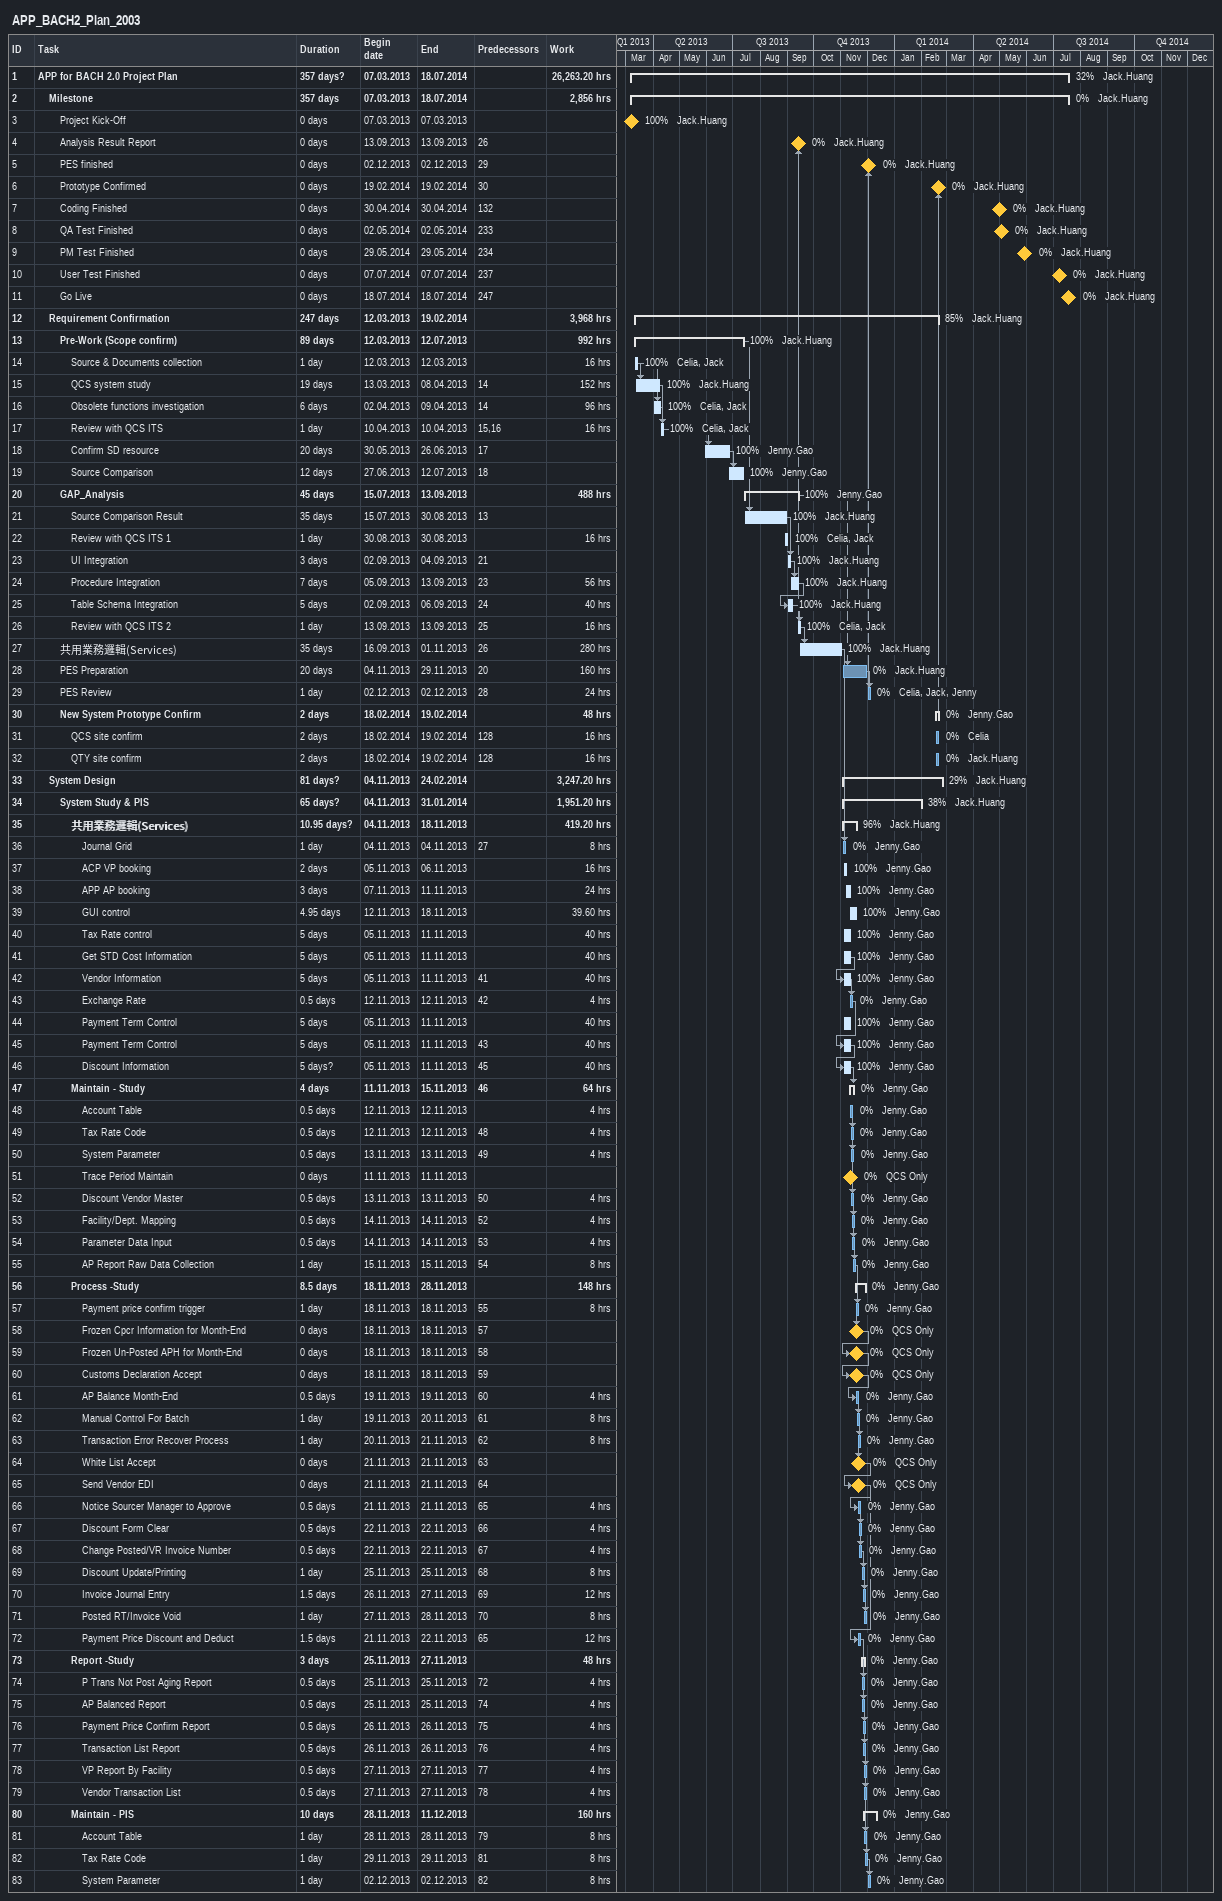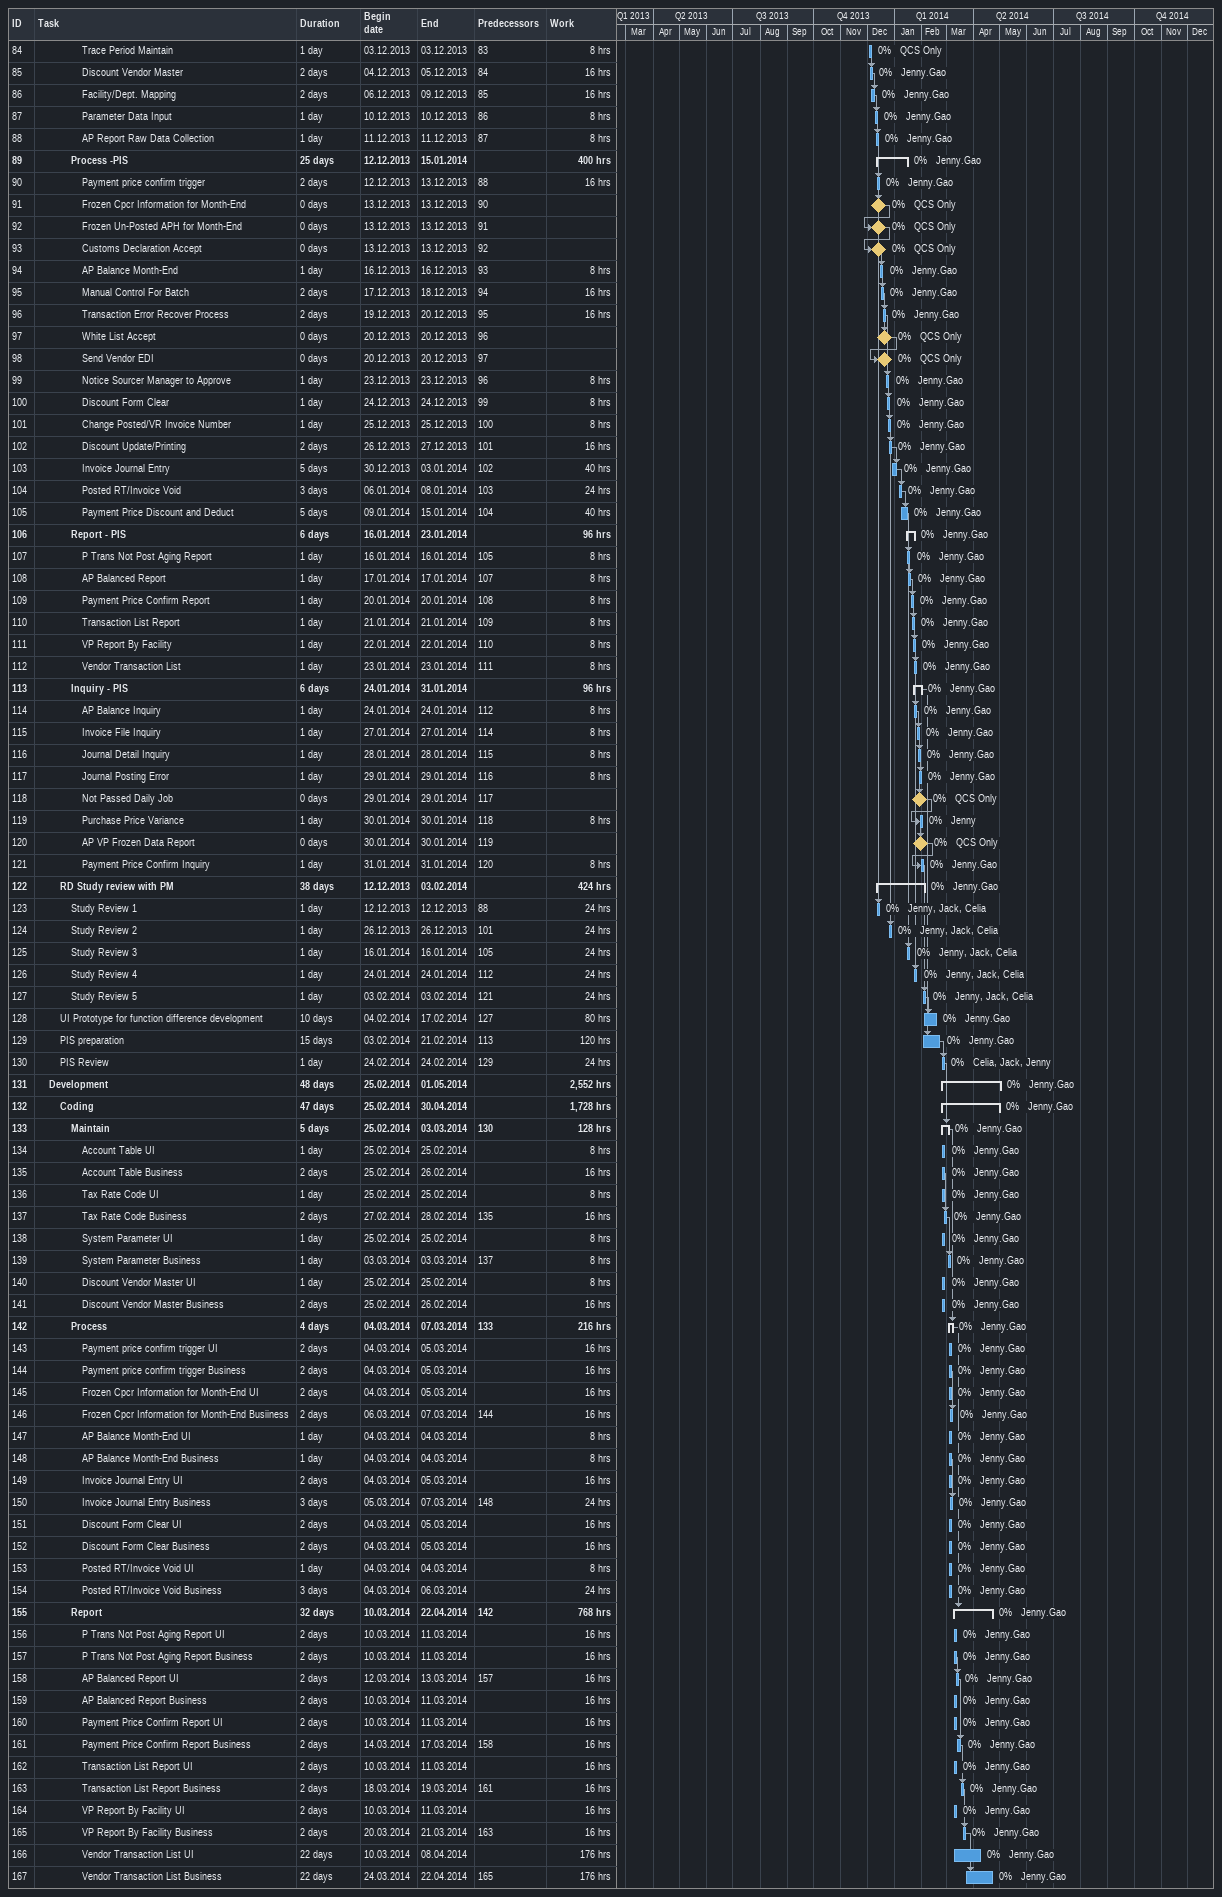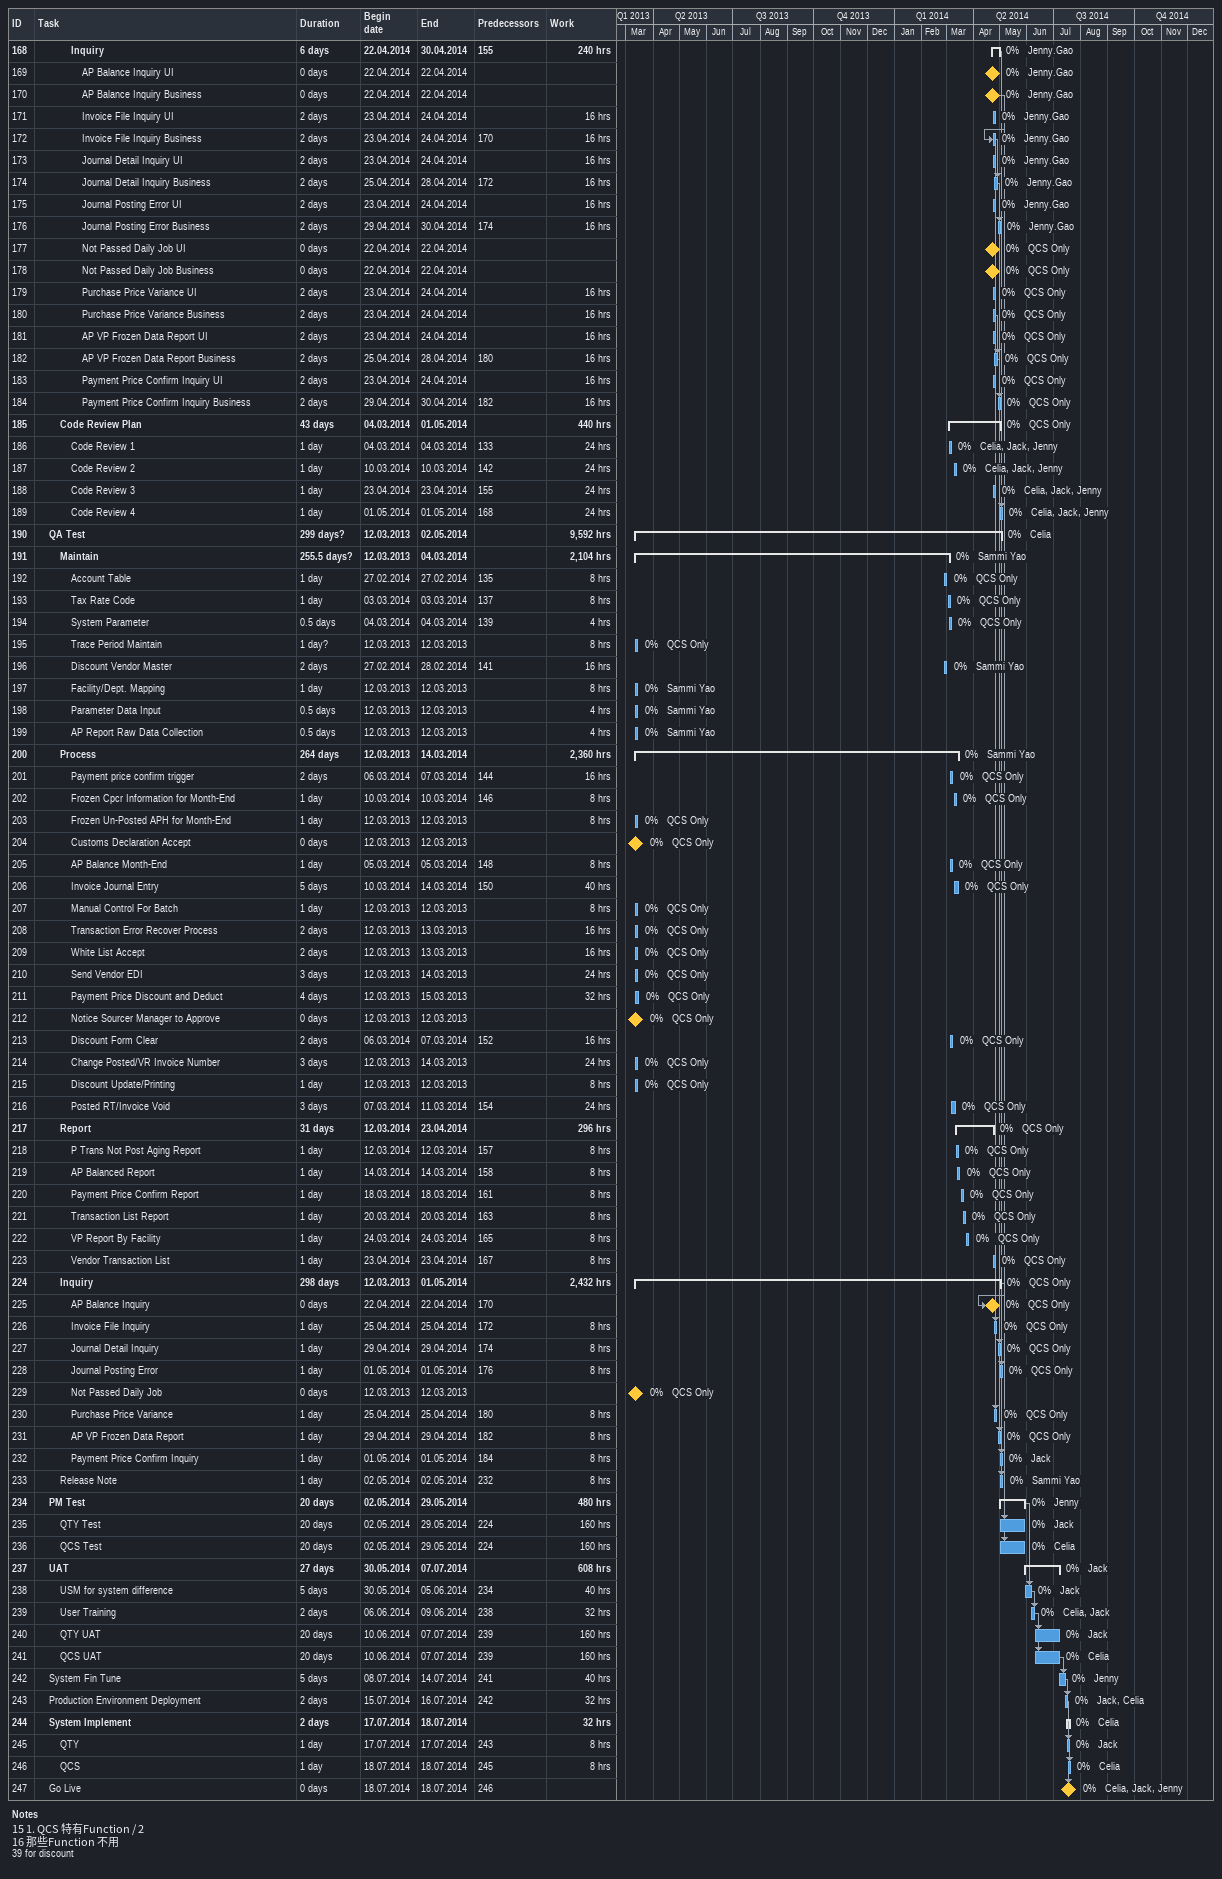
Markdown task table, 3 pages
APP_BACH2_Plan_2003

| ID | Level | Task | Duration | Start | Finish | Predecessors | Resources | % complete | Work (h) |
|---|---|---|---|---|---|---|---|---|---|
| 1 | 1 | **APP for BACH 2.0 Project Plan** | 357d? | 2013-03-07 | 2014-07-18 |  | Jack.Huang | 32 | 26263.20 |
| 2 | 2 | **Milestone** | 357d | 2013-03-07 | 2014-07-18 |  | Jack.Huang | 0 | 2856 |
| 3 | 3 | Project Kick-Off | 0d | 2013-03-07 | 2013-03-07 |  | Jack.Huang | 100 |  |
| 4 | 3 | Analysis Result Report | 0d | 2013-09-13 | 2013-09-13 | 26 | Jack.Huang | 0 |  |
| 5 | 3 | PES finished | 0d | 2013-12-02 | 2013-12-02 | 29 | Jack.Huang | 0 |  |
| 6 | 3 | Prototype Confirmed | 0d | 2014-02-19 | 2014-02-19 | 30 | Jack.Huang | 0 |  |
| 7 | 3 | Coding Finished | 0d | 2014-04-30 | 2014-04-30 | 132 | Jack.Huang | 0 |  |
| 8 | 3 | QA Test Finished | 0d | 2014-05-02 | 2014-05-02 | 233 | Jack.Huang | 0 |  |
| 9 | 3 | PM Test Finished | 0d | 2014-05-29 | 2014-05-29 | 234 | Jack.Huang | 0 |  |
| 10 | 3 | User Test Finished | 0d | 2014-07-07 | 2014-07-07 | 237 | Jack.Huang | 0 |  |
| 11 | 3 | Go Live | 0d | 2014-07-18 | 2014-07-18 | 247 | Jack.Huang | 0 |  |
| 12 | 2 | **Requirement Confirmation** | 247d | 2013-03-12 | 2014-02-19 |  | Jack.Huang | 85 | 3968 |
| 13 | 3 | **Pre-Work (Scope confirm)** | 89d | 2013-03-12 | 2013-07-12 |  | Jack.Huang | 100 | 992 |
| 14 | 4 | Source & Documents collection | 1d | 2013-03-12 | 2013-03-12 |  | Celia, Jack | 100 | 16 |
| 15 | 4 | QCS system study | 19d | 2013-03-13 | 2013-04-08 | 14 | Jack.Huang | 100 | 152 |
| 16 | 4 | Obsolete functions investigation | 6d | 2013-04-02 | 2013-04-09 | 14 | Celia, Jack | 100 | 96 |
| 17 | 4 | Review with QCS ITS | 1d | 2013-04-10 | 2013-04-10 | 15, 16 | Celia, Jack | 100 | 16 |
| 18 | 4 | Confirm SD resource | 20d | 2013-05-30 | 2013-06-26 | 17 | Jenny.Gao | 100 |  |
| 19 | 4 | Source Comparison | 12d | 2013-06-27 | 2013-07-12 | 18 | Jenny.Gao | 100 |  |
| 20 | 3 | **GAP_Analysis** | 45d | 2013-07-15 | 2013-09-13 |  | Jenny.Gao | 100 | 488 |
| 21 | 4 | Source Comparison Result | 35d | 2013-07-15 | 2013-08-30 | 13 | Jack.Huang | 100 |  |
| 22 | 4 | Review with QCS ITS 1 | 1d | 2013-08-30 | 2013-08-30 |  | Celia, Jack | 100 | 16 |
| 23 | 4 | UI Integration | 3d | 2013-09-02 | 2013-09-04 | 21 | Jack.Huang | 100 |  |
| 24 | 4 | Procedure Integration | 7d | 2013-09-05 | 2013-09-13 | 23 | Jack.Huang | 100 | 56 |
| 25 | 4 | Table Schema Integration | 5d | 2013-09-02 | 2013-09-06 | 24 | Jack.Huang | 100 | 40 |
| 26 | 4 | Review with QCS ITS 2 | 1d | 2013-09-13 | 2013-09-13 | 25 | Celia, Jack | 100 | 16 |
| 27 | 3 | 共用業務邏輯(Services) | 35d | 2013-09-16 | 2013-11-01 | 26 | Jack.Huang | 100 | 280 |
| 28 | 3 | PES Preparation | 20d | 2013-11-04 | 2013-11-29 | 20 | Jack.Huang | 0 | 160 |
| 29 | 3 | PES Review | 1d | 2013-12-02 | 2013-12-02 | 28 | Celia, Jack, Jenny | 0 | 24 |
| 30 | 3 | **New System Prototype Confirm** | 2d | 2014-02-18 | 2014-02-19 |  | Jenny.Gao | 0 | 48 |
| 31 | 4 | QCS site confirm | 2d | 2014-02-18 | 2014-02-19 | 128 | Celia | 0 | 16 |
| 32 | 4 | QTY site confirm | 2d | 2014-02-18 | 2014-02-19 | 128 | Jack.Huang | 0 | 16 |
| 33 | 2 | **System Design** | 81d? | 2013-11-04 | 2014-02-24 |  | Jack.Huang | 29 | 3247.20 |
| 34 | 3 | **System Study & PIS** | 65d? | 2013-11-04 | 2014-01-31 |  | Jack.Huang | 38 | 1951.20 |
| 35 | 4 | **共用業務邏輯(Services)** | 10.95d? | 2013-11-04 | 2013-11-18 |  | Jack.Huang | 96 | 419.20 |
| 36 | 5 | Journal Grid | 1d | 2013-11-04 | 2013-11-04 | 27 | Jenny.Gao | 0 | 8 |
| 37 | 5 | ACP VP booking | 2d | 2013-11-05 | 2013-11-06 |  | Jenny.Gao | 100 | 16 |
| 38 | 5 | APP AP booking | 3d | 2013-11-07 | 2013-11-11 |  | Jenny.Gao | 100 | 24 |
| 39 | 5 | GUI control | 4.95d | 2013-11-12 | 2013-11-18 |  | Jenny.Gao | 100 | 39.60 |
| 40 | 5 | Tax Rate control | 5d | 2013-11-05 | 2013-11-11 |  | Jenny.Gao | 100 | 40 |
| 41 | 5 | Get STD Cost Information | 5d | 2013-11-05 | 2013-11-11 |  | Jenny.Gao | 100 | 40 |
| 42 | 5 | Vendor Information | 5d | 2013-11-05 | 2013-11-11 | 41 | Jenny.Gao | 100 | 40 |
| 43 | 5 | Exchange Rate | 0.5d | 2013-11-12 | 2013-11-12 | 42 | Jenny.Gao | 0 | 4 |
| 44 | 5 | Payment Term Control | 5d | 2013-11-05 | 2013-11-11 |  | Jenny.Gao | 100 | 40 |
| 45 | 5 | Payment Term Control | 5d | 2013-11-05 | 2013-11-11 | 43 | Jenny.Gao | 100 | 40 |
| 46 | 5 | Discount Information | 5d? | 2013-11-05 | 2013-11-11 | 45 | Jenny.Gao | 100 | 40 |
| 47 | 4 | **Maintain - Study** | 4d | 2013-11-11 | 2013-11-15 | 46 | Jenny.Gao | 0 | 64 |
| 48 | 5 | Account Table | 0.5d | 2013-11-12 | 2013-11-12 |  | Jenny.Gao | 0 | 4 |
| 49 | 5 | Tax Rate Code | 0.5d | 2013-11-12 | 2013-11-12 | 48 | Jenny.Gao | 0 | 4 |
| 50 | 5 | System Parameter | 0.5d | 2013-11-13 | 2013-11-13 | 49 | Jenny.Gao | 0 | 4 |
| 51 | 5 | Trace Period Maintain | 0d | 2013-11-11 | 2013-11-11 |  | QCS Only | 0 |  |
| 52 | 5 | Discount Vendor Master | 0.5d | 2013-11-13 | 2013-11-13 | 50 | Jenny.Gao | 0 | 4 |
| 53 | 5 | Facility/Dept. Mapping | 0.5d | 2013-11-14 | 2013-11-14 | 52 | Jenny.Gao | 0 | 4 |
| 54 | 5 | Parameter Data Input | 0.5d | 2013-11-14 | 2013-11-14 | 53 | Jenny.Gao | 0 | 4 |
| 55 | 5 | AP Report Raw Data Collection | 1d | 2013-11-15 | 2013-11-15 | 54 | Jenny.Gao | 0 | 8 |
| 56 | 4 | **Process -Study** | 8.5d | 2013-11-18 | 2013-11-28 |  | Jenny.Gao | 0 | 148 |
| 57 | 5 | Payment price confirm trigger | 1d | 2013-11-18 | 2013-11-18 | 55 | Jenny.Gao | 0 | 8 |
| 58 | 5 | Frozen Cpcr Information for Month-End | 0d | 2013-11-18 | 2013-11-18 | 57 | QCS Only | 0 |  |
| 59 | 5 | Frozen Un-Posted APH for Month-End | 0d | 2013-11-18 | 2013-11-18 | 58 | QCS Only | 0 |  |
| 60 | 5 | Customs Declaration Accept | 0d | 2013-11-18 | 2013-11-18 | 59 | QCS Only | 0 |  |
| 61 | 5 | AP Balance Month-End | 0.5d | 2013-11-19 | 2013-11-19 | 60 | Jenny.Gao | 0 | 4 |
| 62 | 5 | Manual Control For Batch | 1d | 2013-11-19 | 2013-11-20 | 61 | Jenny.Gao | 0 | 8 |
| 63 | 5 | Transaction Error Recover Process | 1d | 2013-11-20 | 2013-11-21 | 62 | Jenny.Gao | 0 | 8 |
| 64 | 5 | White List Accept | 0d | 2013-11-21 | 2013-11-21 | 63 | QCS Only | 0 |  |
| 65 | 5 | Send Vendor EDI | 0d | 2013-11-21 | 2013-11-21 | 64 | QCS Only | 0 |  |
| 66 | 5 | Notice Sourcer Manager to Approve | 0.5d | 2013-11-21 | 2013-11-21 | 65 | Jenny.Gao | 0 | 4 |
| 67 | 5 | Discount Form Clear | 0.5d | 2013-11-22 | 2013-11-22 | 66 | Jenny.Gao | 0 | 4 |
| 68 | 5 | Change Posted/VR Invoice Number | 0.5d | 2013-11-22 | 2013-11-22 | 67 | Jenny.Gao | 0 | 4 |
| 69 | 5 | Discount Update/Printing | 1d | 2013-11-25 | 2013-11-25 | 68 | Jenny.Gao | 0 | 8 |
| 70 | 5 | Invoice Journal Entry | 1.5d | 2013-11-26 | 2013-11-27 | 69 | Jenny.Gao | 0 | 12 |
| 71 | 5 | Posted RT/Invoice Void | 1d | 2013-11-27 | 2013-11-28 | 70 | Jenny.Gao | 0 | 8 |
| 72 | 5 | Payment Price Discount and Deduct | 1.5d | 2013-11-21 | 2013-11-22 | 65 | Jenny.Gao | 0 | 12 |
| 73 | 4 | **Report -Study** | 3d | 2013-11-25 | 2013-11-27 |  | Jenny.Gao | 0 | 48 |
| 74 | 5 | P Trans Not Post Aging Report | 0.5d | 2013-11-25 | 2013-11-25 | 72 | Jenny.Gao | 0 | 4 |
| 75 | 5 | AP Balanced Report | 0.5d | 2013-11-25 | 2013-11-25 | 74 | Jenny.Gao | 0 | 4 |
| 76 | 5 | Payment Price Confirm Report | 0.5d | 2013-11-26 | 2013-11-26 | 75 | Jenny.Gao | 0 | 4 |
| 77 | 5 | Transaction List Report | 0.5d | 2013-11-26 | 2013-11-26 | 76 | Jenny.Gao | 0 | 4 |
| 78 | 5 | VP Report By Facility | 0.5d | 2013-11-27 | 2013-11-27 | 77 | Jenny.Gao | 0 | 4 |
| 79 | 5 | Vendor Transaction List | 0.5d | 2013-11-27 | 2013-11-27 | 78 | Jenny.Gao | 0 | 4 |
| 80 | 4 | **Maintain - PIS** | 10d | 2013-11-28 | 2013-12-11 |  | Jenny.Gao | 0 | 160 |
| 81 | 5 | Account Table | 1d | 2013-11-28 | 2013-11-28 | 79 | Jenny.Gao | 0 | 8 |
| 82 | 5 | Tax Rate Code | 1d | 2013-11-29 | 2013-11-29 | 81 | Jenny.Gao | 0 | 8 |
| 83 | 5 | System Parameter | 1d | 2013-12-02 | 2013-12-02 | 82 | Jenny.Gao | 0 | 8 |
| 84 | 5 | Trace Period Maintain | 1d | 2013-12-03 | 2013-12-03 | 83 | QCS Only | 0 | 8 |
| 85 | 5 | Discount Vendor Master | 2d | 2013-12-04 | 2013-12-05 | 84 | Jenny.Gao | 0 | 16 |
| 86 | 5 | Facility/Dept. Mapping | 2d | 2013-12-06 | 2013-12-09 | 85 | Jenny.Gao | 0 | 16 |
| 87 | 5 | Parameter Data Input | 1d | 2013-12-10 | 2013-12-10 | 86 | Jenny.Gao | 0 | 8 |
| 88 | 5 | AP Report Raw Data Collection | 1d | 2013-12-11 | 2013-12-11 | 87 | Jenny.Gao | 0 | 8 |
| 89 | 4 | **Process -PIS** | 25d | 2013-12-12 | 2014-01-15 |  | Jenny.Gao | 0 | 400 |
| 90 | 5 | Payment price confirm trigger | 2d | 2013-12-12 | 2013-12-13 | 88 | Jenny.Gao | 0 | 16 |
| 91 | 5 | Frozen Cpcr Information for Month-End | 0d | 2013-12-13 | 2013-12-13 | 90 | QCS Only | 0 |  |
| 92 | 5 | Frozen Un-Posted APH for Month-End | 0d | 2013-12-13 | 2013-12-13 | 91 | QCS Only | 0 |  |
| 93 | 5 | Customs Declaration Accept | 0d | 2013-12-13 | 2013-12-13 | 92 | QCS Only | 0 |  |
| 94 | 5 | AP Balance Month-End | 1d | 2013-12-16 | 2013-12-16 | 93 | Jenny.Gao | 0 | 8 |
| 95 | 5 | Manual Control For Batch | 2d | 2013-12-17 | 2013-12-18 | 94 | Jenny.Gao | 0 | 16 |
| 96 | 5 | Transaction Error Recover Process | 2d | 2013-12-19 | 2013-12-20 | 95 | Jenny.Gao | 0 | 16 |
| 97 | 5 | White List Accept | 0d | 2013-12-20 | 2013-12-20 | 96 | QCS Only | 0 |  |
| 98 | 5 | Send Vendor EDI | 0d | 2013-12-20 | 2013-12-20 | 97 | QCS Only | 0 |  |
| 99 | 5 | Notice Sourcer Manager to Approve | 1d | 2013-12-23 | 2013-12-23 | 96 | Jenny.Gao | 0 | 8 |
| 100 | 5 | Discount Form Clear | 1d | 2013-12-24 | 2013-12-24 | 99 | Jenny.Gao | 0 | 8 |
| 101 | 5 | Change Posted/VR Invoice Number | 1d | 2013-12-25 | 2013-12-25 | 100 | Jenny.Gao | 0 | 8 |
| 102 | 5 | Discount Update/Printing | 2d | 2013-12-26 | 2013-12-27 | 101 | Jenny.Gao | 0 | 16 |
| 103 | 5 | Invoice Journal Entry | 5d | 2013-12-30 | 2014-01-03 | 102 | Jenny.Gao | 0 | 40 |
| 104 | 5 | Posted RT/Invoice Void | 3d | 2014-01-06 | 2014-01-08 | 103 | Jenny.Gao | 0 | 24 |
| 105 | 5 | Payment Price Discount and Deduct | 5d | 2014-01-09 | 2014-01-15 | 104 | Jenny.Gao | 0 | 40 |
| 106 | 4 | **Report - PIS** | 6d | 2014-01-16 | 2014-01-23 |  | Jenny.Gao | 0 | 96 |
| 107 | 5 | P Trans Not Post Aging Report | 1d | 2014-01-16 | 2014-01-16 | 105 | Jenny.Gao | 0 | 8 |
| 108 | 5 | AP Balanced Report | 1d | 2014-01-17 | 2014-01-17 | 107 | Jenny.Gao | 0 | 8 |
| 109 | 5 | Payment Price Confirm Report | 1d | 2014-01-20 | 2014-01-20 | 108 | Jenny.Gao | 0 | 8 |
| 110 | 5 | Transaction List Report | 1d | 2014-01-21 | 2014-01-21 | 109 | Jenny.Gao | 0 | 8 |
| 111 | 5 | VP Report By Facility | 1d | 2014-01-22 | 2014-01-22 | 110 | Jenny.Gao | 0 | 8 |
| 112 | 5 | Vendor Transaction List | 1d | 2014-01-23 | 2014-01-23 | 111 | Jenny.Gao | 0 | 8 |
| 113 | 4 | **Inquiry - PIS** | 6d | 2014-01-24 | 2014-01-31 |  | Jenny.Gao | 0 | 96 |
| 114 | 5 | AP Balance Inquiry | 1d | 2014-01-24 | 2014-01-24 | 112 | Jenny.Gao | 0 | 8 |
| 115 | 5 | Invoice File Inquiry | 1d | 2014-01-27 | 2014-01-27 | 114 | Jenny.Gao | 0 | 8 |
| 116 | 5 | Journal Detail Inquiry | 1d | 2014-01-28 | 2014-01-28 | 115 | Jenny.Gao | 0 | 8 |
| 117 | 5 | Journal Posting Error | 1d | 2014-01-29 | 2014-01-29 | 116 | Jenny.Gao | 0 | 8 |
| 118 | 5 | Not Passed Daily Job | 0d | 2014-01-29 | 2014-01-29 | 117 | QCS Only | 0 |  |
| 119 | 5 | Purchase Price Variance | 1d | 2014-01-30 | 2014-01-30 | 118 | Jenny | 0 | 8 |
| 120 | 5 | AP VP Frozen Data Report | 0d | 2014-01-30 | 2014-01-30 | 119 | QCS Only | 0 |  |
| 121 | 5 | Payment Price Confirm Inquiry | 1d | 2014-01-31 | 2014-01-31 | 120 | Jenny.Gao | 0 | 8 |
| 122 | 3 | **RD Study review with PM** | 38d | 2013-12-12 | 2014-02-03 |  | Jenny.Gao | 0 | 424 |
| 123 | 4 | Study Review 1 | 1d | 2013-12-12 | 2013-12-12 | 88 | Jenny, Jack, Celia | 0 | 24 |
| 124 | 4 | Study Review 2 | 1d | 2013-12-26 | 2013-12-26 | 101 | Jenny, Jack, Celia | 0 | 24 |
| 125 | 4 | Study Review 3 | 1d | 2014-01-16 | 2014-01-16 | 105 | Jenny, Jack, Celia | 0 | 24 |
| 126 | 4 | Study Review 4 | 1d | 2014-01-24 | 2014-01-24 | 112 | Jenny, Jack, Celia | 0 | 24 |
| 127 | 4 | Study Review 5 | 1d | 2014-02-03 | 2014-02-03 | 121 | Jenny, Jack, Celia | 0 | 24 |
| 128 | 3 | UI Prototype for function difference development | 10d | 2014-02-04 | 2014-02-17 | 127 | Jenny.Gao | 0 | 80 |
| 129 | 3 | PIS preparation | 15d | 2014-02-03 | 2014-02-21 | 113 | Jenny.Gao | 0 | 120 |
| 130 | 3 | PIS Review | 1d | 2014-02-24 | 2014-02-24 | 129 | Celia, Jack, Jenny | 0 | 24 |
| 131 | 2 | **Development** | 48d | 2014-02-25 | 2014-05-01 |  | Jenny.Gao | 0 | 2552 |
| 132 | 3 | **Coding** | 47d | 2014-02-25 | 2014-04-30 |  | Jenny.Gao | 0 | 1728 |
| 133 | 4 | **Maintain** | 5d | 2014-02-25 | 2014-03-03 | 130 | Jenny.Gao | 0 | 128 |
| 134 | 5 | Account Table UI | 1d | 2014-02-25 | 2014-02-25 |  | Jenny.Gao | 0 | 8 |
| 135 | 5 | Account Table Business | 2d | 2014-02-25 | 2014-02-26 |  | Jenny.Gao | 0 | 16 |
| 136 | 5 | Tax Rate Code UI | 1d | 2014-02-25 | 2014-02-25 |  | Jenny.Gao | 0 | 8 |
| 137 | 5 | Tax Rate Code Business | 2d | 2014-02-27 | 2014-02-28 | 135 | Jenny.Gao | 0 | 16 |
| 138 | 5 | System Parameter UI | 1d | 2014-02-25 | 2014-02-25 |  | Jenny.Gao | 0 | 8 |
| 139 | 5 | System Parameter Business | 1d | 2014-03-03 | 2014-03-03 | 137 | Jenny.Gao | 0 | 8 |
| 140 | 5 | Discount Vendor Master UI | 1d | 2014-02-25 | 2014-02-25 |  | Jenny.Gao | 0 | 8 |
| 141 | 5 | Discount Vendor Master Business | 2d | 2014-02-25 | 2014-02-26 |  | Jenny.Gao | 0 | 16 |
| 142 | 4 | **Process** | 4d | 2014-03-04 | 2014-03-07 | 133 | Jenny.Gao | 0 | 216 |
| 143 | 5 | Payment price confirm trigger UI | 2d | 2014-03-04 | 2014-03-05 |  | Jenny.Gao | 0 | 16 |
| 144 | 5 | Payment price confirm trigger Business | 2d | 2014-03-04 | 2014-03-05 |  | Jenny.Gao | 0 | 16 |
| 145 | 5 | Frozen Cpcr Information for Month-End UI | 2d | 2014-03-04 | 2014-03-05 |  | Jenny.Gao | 0 | 16 |
| 146 | 5 | Frozen Cpcr Information for Month-End Busiiness | 2d | 2014-03-06 | 2014-03-07 | 144 | Jenny.Gao | 0 | 16 |
| 147 | 5 | AP Balance Month-End UI | 1d | 2014-03-04 | 2014-03-04 |  | Jenny.Gao | 0 | 8 |
| 148 | 5 | AP Balance Month-End Business | 1d | 2014-03-04 | 2014-03-04 |  | Jenny.Gao | 0 | 8 |
| 149 | 5 | Invoice Journal Entry UI | 2d | 2014-03-04 | 2014-03-05 |  | Jenny.Gao | 0 | 16 |
| 150 | 5 | Invoice Journal Entry Business | 3d | 2014-03-05 | 2014-03-07 | 148 | Jenny.Gao | 0 | 24 |
| 151 | 5 | Discount Form Clear UI | 2d | 2014-03-04 | 2014-03-05 |  | Jenny.Gao | 0 | 16 |
| 152 | 5 | Discount Form Clear Business | 2d | 2014-03-04 | 2014-03-05 |  | Jenny.Gao | 0 | 16 |
| 153 | 5 | Posted RT/Invoice Void UI | 1d | 2014-03-04 | 2014-03-04 |  | Jenny.Gao | 0 | 8 |
| 154 | 5 | Posted RT/Invoice Void Business | 3d | 2014-03-04 | 2014-03-06 |  | Jenny.Gao | 0 | 24 |
| 155 | 4 | **Report** | 32d | 2014-03-10 | 2014-04-22 | 142 | Jenny.Gao | 0 | 768 |
| 156 | 5 | P Trans Not Post Aging Report UI | 2d | 2014-03-10 | 2014-03-11 |  | Jenny.Gao | 0 | 16 |
| 157 | 5 | P Trans Not Post Aging Report Business | 2d | 2014-03-10 | 2014-03-11 |  | Jenny.Gao | 0 | 16 |
| 158 | 5 | AP Balanced Report UI | 2d | 2014-03-12 | 2014-03-13 | 157 | Jenny.Gao | 0 | 16 |
| 159 | 5 | AP Balanced Report Business | 2d | 2014-03-10 | 2014-03-11 |  | Jenny.Gao | 0 | 16 |
| 160 | 5 | Payment Price Confirm Report UI | 2d | 2014-03-10 | 2014-03-11 |  | Jenny.Gao | 0 | 16 |
| 161 | 5 | Payment Price Confirm Report Business | 2d | 2014-03-14 | 2014-03-17 | 158 | Jenny.Gao | 0 | 16 |
| 162 | 5 | Transaction List Report UI | 2d | 2014-03-10 | 2014-03-11 |  | Jenny.Gao | 0 | 16 |
| 163 | 5 | Transaction List Report Business | 2d | 2014-03-18 | 2014-03-19 | 161 | Jenny.Gao | 0 | 16 |
| 164 | 5 | VP Report By Facility UI | 2d | 2014-03-10 | 2014-03-11 |  | Jenny.Gao | 0 | 16 |
| 165 | 5 | VP Report By Facility Business | 2d | 2014-03-20 | 2014-03-21 | 163 | Jenny.Gao | 0 | 16 |
| 166 | 5 | Vendor Transaction List UI | 22d | 2014-03-10 | 2014-04-08 |  | Jenny.Gao | 0 | 176 |
| 167 | 5 | Vendor Transaction List Business | 22d | 2014-03-24 | 2014-04-22 | 165 | Jenny.Gao | 0 | 176 |
| 168 | 4 | **Inquiry** | 6d | 2014-04-22 | 2014-04-30 | 155 | Jenny.Gao | 0 | 240 |
| 169 | 5 | AP Balance Inquiry UI | 0d | 2014-04-22 | 2014-04-22 |  | Jenny.Gao | 0 |  |
| 170 | 5 | AP Balance Inquiry Business | 0d | 2014-04-22 | 2014-04-22 |  | Jenny.Gao | 0 |  |
| 171 | 5 | Invoice File Inquiry UI | 2d | 2014-04-23 | 2014-04-24 |  | Jenny.Gao | 0 | 16 |
| 172 | 5 | Invoice File Inquiry Business | 2d | 2014-04-23 | 2014-04-24 | 170 | Jenny.Gao | 0 | 16 |
| 173 | 5 | Journal Detail Inquiry UI | 2d | 2014-04-23 | 2014-04-24 |  | Jenny.Gao | 0 | 16 |
| 174 | 5 | Journal Detail Inquiry Business | 2d | 2014-04-25 | 2014-04-28 | 172 | Jenny.Gao | 0 | 16 |
| 175 | 5 | Journal Posting Error UI | 2d | 2014-04-23 | 2014-04-24 |  | Jenny.Gao | 0 | 16 |
| 176 | 5 | Journal Posting Error Business | 2d | 2014-04-29 | 2014-04-30 | 174 | Jenny.Gao | 0 | 16 |
| 177 | 5 | Not Passed Daily Job UI | 0d | 2014-04-22 | 2014-04-22 |  | QCS Only | 0 |  |
| 178 | 5 | Not Passed Daily Job Business | 0d | 2014-04-22 | 2014-04-22 |  | QCS Only | 0 |  |
| 179 | 5 | Purchase Price Variance UI | 2d | 2014-04-23 | 2014-04-24 |  | QCS Only | 0 | 16 |
| 180 | 5 | Purchase Price Variance Business | 2d | 2014-04-23 | 2014-04-24 |  | QCS Only | 0 | 16 |
| 181 | 5 | AP VP Frozen Data Report UI | 2d | 2014-04-23 | 2014-04-24 |  | QCS Only | 0 | 16 |
| 182 | 5 | AP VP Frozen Data Report Business | 2d | 2014-04-25 | 2014-04-28 | 180 | QCS Only | 0 | 16 |
| 183 | 5 | Payment Price Confirm Inquiry UI | 2d | 2014-04-23 | 2014-04-24 |  | QCS Only | 0 | 16 |
| 184 | 5 | Payment Price Confirm Inquiry Business | 2d | 2014-04-29 | 2014-04-30 | 182 | QCS Only | 0 | 16 |
| 185 | 3 | **Code Review Plan** | 43d | 2014-03-04 | 2014-05-01 |  | QCS Only | 0 | 440 |
| 186 | 4 | Code Review 1 | 1d | 2014-03-04 | 2014-03-04 | 133 | Celia, Jack, Jenny | 0 | 24 |
| 187 | 4 | Code Review 2 | 1d | 2014-03-10 | 2014-03-10 | 142 | Celia, Jack, Jenny | 0 | 24 |
| 188 | 4 | Code Review 3 | 1d | 2014-04-23 | 2014-04-23 | 155 | Celia, Jack, Jenny | 0 | 24 |
| 189 | 4 | Code Review 4 | 1d | 2014-05-01 | 2014-05-01 | 168 | Celia, Jack, Jenny | 0 | 24 |
| 190 | 2 | **QA Test** | 299d? | 2013-03-12 | 2014-05-02 |  | Celia | 0 | 9592 |
| 191 | 3 | **Maintain** | 255.5d? | 2013-03-12 | 2014-03-04 |  | Sammi Yao | 0 | 2104 |
| 192 | 4 | Account Table | 1d | 2014-02-27 | 2014-02-27 | 135 | QCS Only | 0 | 8 |
| 193 | 4 | Tax Rate Code | 1d | 2014-03-03 | 2014-03-03 | 137 | QCS Only | 0 | 8 |
| 194 | 4 | System Parameter | 0.5d | 2014-03-04 | 2014-03-04 | 139 | QCS Only | 0 | 4 |
| 195 | 4 | Trace Period Maintain | 1d? | 2013-03-12 | 2013-03-12 |  | QCS Only | 0 | 8 |
| 196 | 4 | Discount Vendor Master | 2d | 2014-02-27 | 2014-02-28 | 141 | Sammi Yao | 0 | 16 |
| 197 | 4 | Facility/Dept. Mapping | 1d | 2013-03-12 | 2013-03-12 |  | Sammi Yao | 0 | 8 |
| 198 | 4 | Parameter Data Input | 0.5d | 2013-03-12 | 2013-03-12 |  | Sammi Yao | 0 | 4 |
| 199 | 4 | AP Report Raw Data Collection | 0.5d | 2013-03-12 | 2013-03-12 |  | Sammi Yao | 0 | 4 |
| 200 | 3 | **Process** | 264d | 2013-03-12 | 2014-03-14 |  | Sammi Yao | 0 | 2360 |
| 201 | 4 | Payment price confirm trigger | 2d | 2014-03-06 | 2014-03-07 | 144 | QCS Only | 0 | 16 |
| 202 | 4 | Frozen Cpcr Information for Month-End | 1d | 2014-03-10 | 2014-03-10 | 146 | QCS Only | 0 | 8 |
| 203 | 4 | Frozen Un-Posted APH for Month-End | 1d | 2013-03-12 | 2013-03-12 |  | QCS Only | 0 | 8 |
| 204 | 4 | Customs Declaration Accept | 0d | 2013-03-12 | 2013-03-12 |  | QCS Only | 0 |  |
| 205 | 4 | AP Balance Month-End | 1d | 2014-03-05 | 2014-03-05 | 148 | QCS Only | 0 | 8 |
| 206 | 4 | Invoice Journal Entry | 5d | 2014-03-10 | 2014-03-14 | 150 | QCS Only | 0 | 40 |
| 207 | 4 | Manual Control For Batch | 1d | 2013-03-12 | 2013-03-12 |  | QCS Only | 0 | 8 |
| 208 | 4 | Transaction Error Recover Process | 2d | 2013-03-12 | 2013-03-13 |  | QCS Only | 0 | 16 |
| 209 | 4 | White List Accept | 2d | 2013-03-12 | 2013-03-13 |  | QCS Only | 0 | 16 |
| 210 | 4 | Send Vendor EDI | 3d | 2013-03-12 | 2013-03-14 |  | QCS Only | 0 | 24 |
| 211 | 4 | Payment Price Discount and Deduct | 4d | 2013-03-12 | 2013-03-15 |  | QCS Only | 0 | 32 |
| 212 | 4 | Notice Sourcer Manager to Approve | 0d | 2013-03-12 | 2013-03-12 |  | QCS Only | 0 |  |
| 213 | 4 | Discount Form Clear | 2d | 2014-03-06 | 2014-03-07 | 152 | QCS Only | 0 | 16 |
| 214 | 4 | Change Posted/VR Invoice Number | 3d | 2013-03-12 | 2013-03-14 |  | QCS Only | 0 | 24 |
| 215 | 4 | Discount Update/Printing | 1d | 2013-03-12 | 2013-03-12 |  | QCS Only | 0 | 8 |
| 216 | 4 | Posted RT/Invoice Void | 3d | 2014-03-07 | 2014-03-11 | 154 | QCS Only | 0 | 24 |
| 217 | 3 | **Report** | 31d | 2014-03-12 | 2014-04-23 |  | QCS Only | 0 | 296 |
| 218 | 4 | P Trans Not Post Aging Report | 1d | 2014-03-12 | 2014-03-12 | 157 | QCS Only | 0 | 8 |
| 219 | 4 | AP Balanced Report | 1d | 2014-03-14 | 2014-03-14 | 158 | QCS Only | 0 | 8 |
| 220 | 4 | Payment Price Confirm Report | 1d | 2014-03-18 | 2014-03-18 | 161 | QCS Only | 0 | 8 |
| 221 | 4 | Transaction List Report | 1d | 2014-03-20 | 2014-03-20 | 163 | QCS Only | 0 | 8 |
| 222 | 4 | VP Report By Facility | 1d | 2014-03-24 | 2014-03-24 | 165 | QCS Only | 0 | 8 |
| 223 | 4 | Vendor Transaction List | 1d | 2014-04-23 | 2014-04-23 | 167 | QCS Only | 0 | 8 |
| 224 | 3 | **Inquiry** | 298d | 2013-03-12 | 2014-05-01 |  | QCS Only | 0 | 2432 |
| 225 | 4 | AP Balance Inquiry | 0d | 2014-04-22 | 2014-04-22 | 170 | QCS Only | 0 |  |
| 226 | 4 | Invoice File Inquiry | 1d | 2014-04-25 | 2014-04-25 | 172 | QCS Only | 0 | 8 |
| 227 | 4 | Journal Detail Inquiry | 1d | 2014-04-29 | 2014-04-29 | 174 | QCS Only | 0 | 8 |
| 228 | 4 | Journal Posting Error | 1d | 2014-05-01 | 2014-05-01 | 176 | QCS Only | 0 | 8 |
| 229 | 4 | Not Passed Daily Job | 0d | 2013-03-12 | 2013-03-12 |  | QCS Only | 0 |  |
| 230 | 4 | Purchase Price Variance | 1d | 2014-04-25 | 2014-04-25 | 180 | QCS Only | 0 | 8 |
| 231 | 4 | AP VP Frozen Data Report | 1d | 2014-04-29 | 2014-04-29 | 182 | QCS Only | 0 | 8 |
| 232 | 4 | Payment Price Confirm Inquiry | 1d | 2014-05-01 | 2014-05-01 | 184 | Jack | 0 | 8 |
| 233 | 3 | Release Note | 1d | 2014-05-02 | 2014-05-02 | 232 | Sammi Yao | 0 | 8 |
| 234 | 2 | **PM Test** | 20d | 2014-05-02 | 2014-05-29 |  | Jenny | 0 | 480 |
| 235 | 3 | QTY Test | 20d | 2014-05-02 | 2014-05-29 | 224 | Jack | 0 | 160 |
| 236 | 3 | QCS Test | 20d | 2014-05-02 | 2014-05-29 | 224 | Celia | 0 | 160 |
| 237 | 2 | **UAT** | 27d | 2014-05-30 | 2014-07-07 |  | Jack | 0 | 608 |
| 238 | 3 | USM for system difference | 5d | 2014-05-30 | 2014-06-05 | 234 | Jack | 0 | 40 |
| 239 | 3 | User Training | 2d | 2014-06-06 | 2014-06-09 | 238 | Celia, Jack | 0 | 32 |
| 240 | 3 | QTY UAT | 20d | 2014-06-10 | 2014-07-07 | 239 | Jack | 0 | 160 |
| 241 | 3 | QCS UAT | 20d | 2014-06-10 | 2014-07-07 | 239 | Celia | 0 | 160 |
| 242 | 2 | System Fin Tune | 5d | 2014-07-08 | 2014-07-14 | 241 | Jenny | 0 | 40 |
| 243 | 2 | Production Environment Deployment | 2d | 2014-07-15 | 2014-07-16 | 242 | Jack, Celia | 0 | 32 |
| 244 | 2 | **System Implement** | 2d | 2014-07-17 | 2014-07-18 |  | Celia | 0 | 32 |
| 245 | 3 | QTY | 1d | 2014-07-17 | 2014-07-17 | 243 | Jack | 0 | 8 |
| 246 | 3 | QCS | 1d | 2014-07-18 | 2014-07-18 | 245 | Celia | 0 | 8 |
| 247 | 2 | Go Live | 0d | 2014-07-18 | 2014-07-18 | 246 | Celia, Jack, Jenny | 0 |  |

Notes
- 15: 1. QCS 特有Function / 2
- 16: 那些Function 不用
- 39: for discount
